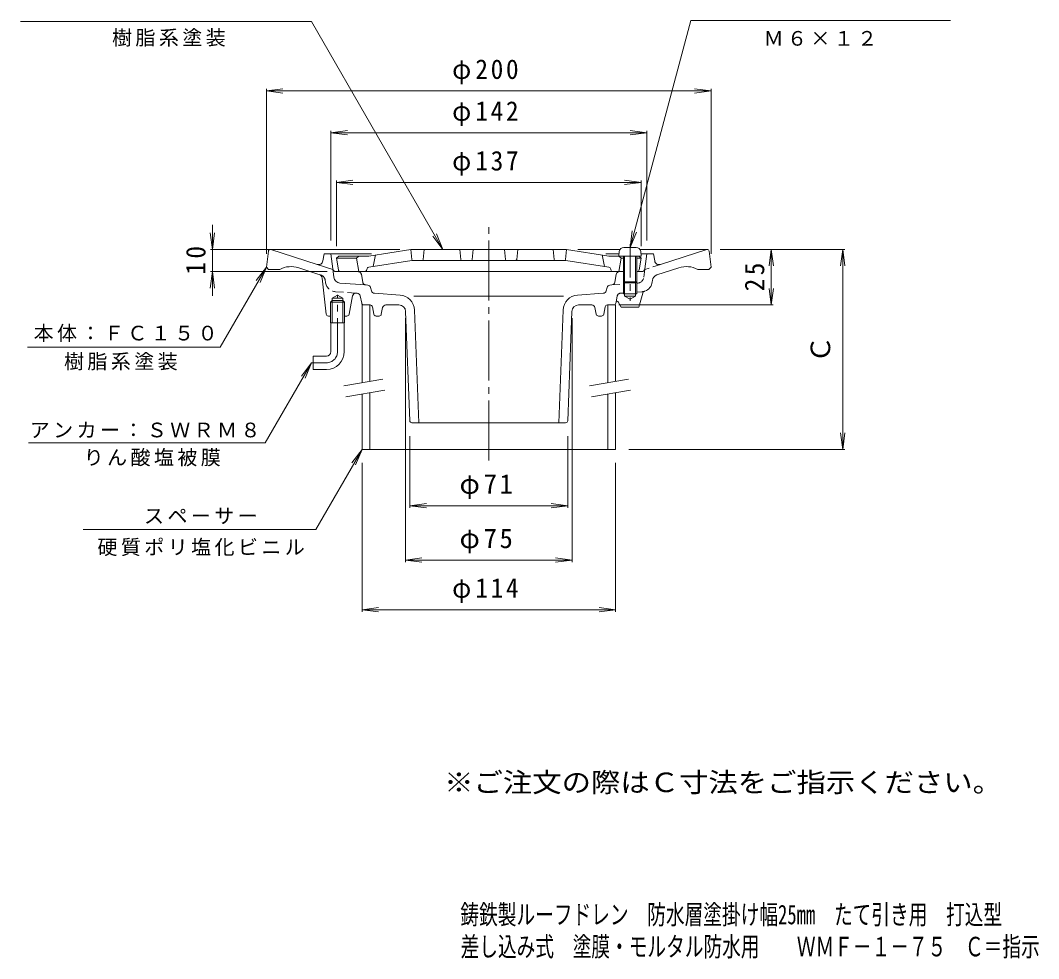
# Model space of a CAD drawing. Units: millimetres, scale not verified. Extents: x -237 to 221, y -348 to 293.
# Drawn here: x -237 to 220.8, y -347.7 to 74.3 of the extents above; entities that cross this region are included whole.
import ezdxf
from ezdxf.enums import TextEntityAlignment as Align

# ---------------------------------------------------------------- set-up
doc = ezdxf.new("R2010")
doc.units = ezdxf.units.MM
doc.header["$LTSCALE"] = 3
for name, pattern in [('CHAIN1', [8, 5, -1, 1, -1]), ('CHAIN2', [12, 9, -1, 1, -1]), ('DASHED1', [1.8, 1.2, -0.6]), ('DOUBLE_CHAIN2', [12.8, 9, -1, 0.6, -0.6, 0.6, -1])]:
    doc.linetypes.add(name, pattern=pattern)
for name, color, linetype, lineweight in [('0-0_通り芯', 3, 'Continuous', 9), ('0-2_仕上', 6, 'Continuous', 9), ('0-4_その他', 7, 'Continuous', 9), ('0-5_寸法', 7, 'Continuous', 9), ('0-8', 4, 'Continuous', 9)]:
    doc.layers.add(name, color=color, linetype=linetype, lineweight=lineweight)
doc.layers.add('F-0_F-0ﾚｲﾔ', color=2, linetype='Continuous')
doc.layers.add('F-5_F-5ﾚｲﾔ', color=2, linetype='Continuous')
doc.styles.add('ＭＳ ゴシック', font='')
doc.styles.get('ＭＳ ゴシック').set_extended_font_data('MS Gothic')

msp = doc.modelspace()

# ---------------------------------------------------------------- linework, layer by layer
at = {"layer": '0-0_通り芯', "linetype": 'CHAIN2'}
msp.add_line((-26.395, -123.688), (-26.395, -15.848), dxfattribs=at)
at = {"layer": '0-0_通り芯'}
for p, q in [((-125.504, -29.614), (-126.395, -36.738)), ((-124.512, -28.738), (-66.395, -28.738)), ((-103.569, -35.505), (-124.395, -28.738)), ((-100.395, -30.738), (-100.984, -33.962)), ((-97.395, -30.738), (-100.395, -30.738)), ((-96.574, -37.421), (-97.395, -30.738)), ((-97.395, -30.738), (-79.062, -30.738)), ((32.632, -28.738), (13.605, -28.738)), ((32.196, -30.738), (26.272, -30.738)), ((71.723, -28.738), (41.578, -28.738)), ((44.605, -30.738), (42.015, -30.738)), ((43.785, -37.421), (44.605, -30.738)), ((44.605, -30.738), (47.605, -30.738)), ((47.605, -30.738), (48.194, -33.962)), ((50.78, -35.505), (71.605, -28.738)), ((72.715, -29.614), (73.605, -36.738)), ((-103.569, -35.505), (-96.529, -37.792)), ((-126.395, -36.738), (-125.395, -37.738)), ((-125.395, -37.738), (-120.395, -37.738)), ((-103.239, -39.818), (-111.875, -37.012)), ((-102.625, -40.018), (-103.239, -39.818)), ((-96.1, -41.284), (-96.574, -37.421)), ((30.894, -39.988), (30.303, -43.477)), ((32.373, -38.738), (34.105, -38.738)), ((40.105, -38.738), (42.296, -38.738)), ((49.216, -40.219), (59.086, -37.012)), ((72.605, -37.738), (67.605, -37.738)), ((73.605, -36.738), (72.605, -37.738)), ((-99.492, -57.847), (-101.254, -41.703)), ((-81.718, -44.723), (-93.331, -43.911)), ((-81.516, -44.737), (-81.718, -44.723)), ((-81.516, -44.737), (-80.763, -44.789)), ((28.928, -44.723), (27.973, -44.789)), ((34.105, -43.273), (34.105, -48.738)), ((34.605, -43.773), (34.605, -49.738)), ((39.605, -43.773), (39.605, -49.738)), ((40.105, -43.273), (40.105, -48.738)), ((47.08, -43.407), (47.166, -42.706)), ((-96.755, -50.738), (-94.395, -49.375)), ((-92.035, -50.738), (-94.395, -49.375)), ((-89.239, -57.927), (-87.646, -49.641)), ((-86.068, -48.428), (-85.545, -48.465)), ((-83.551, -52.927), (-84.177, -49.678)), ((-79.18, -47.402), (-79.61, -45.868)), ((-66.313, -49.3), (-77.84, -48.494)), ((-60.038, -49.739), (-26.395, -49.739)), ((7.248, -49.739), (-26.395, -49.739)), ((13.523, -49.3), (24.971, -48.5)), ((26.39, -47.402), (26.82, -45.868)), ((34.105, -48.738), (40.105, -48.738)), ((34.605, -49.738), (37.105, -51.181)), ((41.105, -54.661), (42.875, -48.5)), ((-96.755, -51.738), (-97.57, -52.538)), ((-91.22, -52.538), (-97.57, -52.538)), ((-97.57, -61.738), (-97.57, -52.538)), ((-96.755, -61.738), (-96.755, -50.738)), ((-92.035, -50.738), (-96.755, -50.738)), ((-92.035, -51.738), (-96.755, -51.738)), ((-92.035, -61.738), (-92.035, -50.738)), ((-91.22, -52.538), (-92.035, -51.738)), ((-91.22, -61.738), (-91.22, -52.538)), ((-82.569, -53.738), (-79.715, -53.738)), ((-78.734, -54.542), (-78.056, -57.934)), ((-72.665, -53.738), (-66.784, -53.738)), ((19.876, -53.738), (13.994, -53.738)), ((25.945, -54.542), (25.266, -57.934)), ((29.78, -53.738), (26.925, -53.738)), ((30.761, -52.927), (30.849, -52.472)), ((31.775, -52.32), (33.105, -54.661)), ((33.105, -54.661), (41.105, -54.661)), ((-97.57, -58.738), (-98.498, -58.738)), ((-90.221, -58.738), (-91.22, -58.738)), ((-77.075, -58.738), (-75.715, -58.738)), ((-74.734, -57.934), (-74.136, -54.944)), ((-61.931, -105.776), (-63.786, -56.625)), ((-59.806, -56.019), (-57.892, -106.738)), ((7.016, -56.019), (5.103, -106.738)), ((9.142, -105.776), (10.996, -56.625)), ((21.944, -57.934), (21.346, -54.944)), ((24.286, -58.738), (22.925, -58.738)), ((-91.22, -61.738), (-97.57, -61.738)), ((-97.395, -74.738), (-97.395, -61.738)), ((-91.395, -74.738), (-91.395, -61.738)), ((-99.395, -76.738), (-105.395, -76.738)), ((-105.395, -76.738), (-105.395, -82.738)), ((-99.395, -82.738), (-105.395, -82.738)), ((-60.932, -106.738), (-26.395, -106.738)), ((8.142, -106.738), (-26.395, -106.738))]:
    msp.add_line(p, q, dxfattribs=at)
at = {"layer": '0-0_通り芯', "linetype": 'DASHED1'}
for p, q in [((50.78, -35.505), (43.739, -37.792)), ((-102.006, -40.219), (-102.625, -40.018)), ((43.31, -41.284), (43.785, -37.421)), ((-99.869, -43.407), (-99.955, -42.706)), ((28.928, -44.723), (34.105, -44.361)), ((40.105, -43.941), (40.542, -43.911)), ((-95.255, -47.786), (-86.068, -48.428)), ((30.849, -52.472), (31.387, -49.678)), ((33.279, -48.428), (32.756, -48.465)), ((34.105, -48.37), (33.279, -48.428)), ((42.466, -47.786), (40.105, -47.951)), ((42.875, -48.5), (43.105, -47.699))]:
    msp.add_line(p, q, dxfattribs=at)
at = {"layer": '0-0_通り芯', "linetype": 'DOUBLE_CHAIN2'}
for p, q in [((-85.162, -38.738), (-95.085, -38.738)), ((-83.683, -39.988), (-83.092, -43.477))]:
    msp.add_line(p, q, dxfattribs=at)
at = {"layer": '0-0_通り芯', "linetype": 'CHAIN1'}
for p, q in [((-94.395, -74.738), (-94.395, -49.183)), ((-99.395, -79.738), (-106.111, -79.738))]:
    msp.add_line(p, q, dxfattribs=at)
at = {"layer": '0-0_通り芯'}
msp.add_lwpolyline([(34.605, -49.738), (39.605, -49.738), (37.105, -51.181)], dxfattribs=at)
for centre, radius, start, end in [((-124.512, -29.738), 1, 90, 172.87573), ((71.723, -29.738), 1, 7.12427, 90), ((-115.274, -47.474), 11, 72.00008, 117.74347), ((-102.951, -33.603), 2, 252.00006, 349.64606), ((50.162, -33.603), 2, 190.35394, 287.99994), ((62.485, -47.474), 11, 62.25653, 107.99992), ((-103.243, -41.92), 2, 6.23003, 72.00018), ((32.373, -40.238), 1.5, 90, 170.38539), ((42.296, -37.238), 1.5, 270, 353.00043), ((50.143, -43.072), 3, 107.99998, 172.99959), ((-93.122, -40.918), 3, 187.00038, 266.00034), ((-81.054, -46.273), 1.5, 15.64886, 78.88803), ((28.265, -46.273), 1.5, 101.11197, 164.35114), ((28.824, -43.226), 1.5, 274, 350.38539), ((42.117, -42.798), 5, 289.78258, 352.99973), ((-86.173, -49.925), 1.5, 86.00067, 169.11671), ((-85.65, -49.961), 1.5, 10.89835, 85.99991), ((-77.735, -46.998), 1.5, 195.64886, 266), ((-66.801, -56.283), 7, 2.16112, 85.99995), ((14.011, -56.283), 7, 94.00005, 177.83888), ((24.946, -46.998), 1.5, 270.95044, 344.35114), ((44.317, -48.914), 1.5, 109.78223, 163.9705), ((-82.569, -52.738), 1, 190.899, 270), ((-79.715, -54.738), 1, 11.30934, 90), ((-72.665, -55.238), 1.5, 90, 168.69034), ((-66.784, -56.738), 3, 2.1613, 90), ((13.994, -56.738), 3, 90, 177.8387), ((19.876, -55.238), 1.5, 11.30966, 90), ((26.925, -54.738), 1, 90, 168.69066), ((29.78, -52.738), 1, 270, 349.101), ((31.34, -52.567), 0.5, 29.60809, 169.09903), ((-98.498, -57.738), 1, 186.23801, 270.25266), ((-90.221, -57.738), 1, 270, 349.11731), ((-77.075, -57.738), 1, 191.30914, 270), ((-75.715, -57.738), 1, 270, 348.69086), ((22.925, -57.738), 1, 191.30914, 270), ((24.286, -57.738), 1, 270, 348.69086), ((-99.395, -74.738), 2, 270, 0), ((-99.395, -74.738), 8, 270, 0), ((-60.932, -105.738), 1, 182.16199, 270), ((8.142, -105.738), 1, 270, 357.83801)]:
    msp.add_arc(centre, radius, start, end, dxfattribs=at)
at = {"layer": '0-0_通り芯', "linetype": 'DASHED1'}
for centre, radius, start, end in [((-102.933, -43.072), 3, 7.00041, 72.00002), ((-94.906, -42.798), 5, 187.00027, 266.00006), ((40.333, -40.918), 3, 273.99933, 352.9995), ((32.86, -49.961), 1.5, 94.00009, 169.10165), ((42.117, -42.798), 5, 273.99994, 289.78258)]:
    msp.add_arc(centre, radius, start, end, dxfattribs=at)
at = {"layer": '0-0_通り芯', "linetype": 'DOUBLE_CHAIN2'}
for centre, start, end in [((-95.085, -37.238), 186.99957, 270), ((-85.162, -40.238), 9.61461, 90), ((-81.613, -43.226), 189.61461, 266)]:
    msp.add_arc(centre, 1.5, start, end, dxfattribs=at)
at = {"layer": '0-0_通り芯', "linetype": 'CHAIN1'}
msp.add_arc((-99.395, -74.738), 5, 270, 0, dxfattribs=at)
at = {"layer": '0-2_仕上'}
for p, q in [((-93.895, -31.738), (-94.895, -32.738)), ((-80.395, -31.738), (-93.895, -31.738)), ((-80.395, -31.738), (-61.395, -28.738)), ((-78.395, -36.484), (-77.395, -31.264)), ((8.605, -28.738), (-61.395, -28.738)), ((-60.94, -33.288), (-61.395, -28.738)), ((-55.85, -33.288), (-55.395, -28.738)), ((-39.395, -28.738), (-38.94, -33.288)), ((-33.395, -28.738), (-33.85, -33.288)), ((-19.395, -28.738), (-18.94, -33.288)), ((-13.395, -28.738), (-13.85, -33.288)), ((3.06, -33.288), (2.605, -28.738)), ((8.15, -33.288), (8.605, -28.738)), ((27.605, -31.738), (8.605, -28.738)), ((25.605, -36.484), (24.605, -31.264)), ((27.605, -31.738), (34.105, -31.738)), ((40.105, -31.738), (41.105, -31.738)), ((41.105, -31.738), (42.105, -32.738)), ((-94.034, -37.903), (-94.895, -32.738)), ((-85.895, -32.738), (-94.895, -32.738)), ((-80.405, -36.802), (-61.002, -33.738)), ((8.164, -33.738), (-61.002, -33.738)), ((27.616, -36.802), (8.213, -33.738)), ((33.105, -32.738), (34.105, -32.738)), ((40.105, -32.738), (42.105, -32.738)), ((41.245, -37.903), (42.105, -32.738)), ((34.105, -38.738), (-93.048, -38.738)), ((-81.239, -37.648), (-81.272, -37.88)), ((28.45, -37.648), (28.483, -37.88)), ((40.258, -38.738), (40.105, -38.738))]:
    msp.add_line(p, q, dxfattribs=at)
at = {"layer": '0-2_仕上', "color": 4}
for p, q in [((-83.395, -53.738), (-83.395, -88.738)), ((-83.395, -53.738), (-82.569, -53.738)), ((-79.895, -53.738), (-79.895, -88.121)), ((27.105, -53.738), (27.105, -88.738)), ((30.605, -53.738), (29.78, -53.738)), ((30.605, -53.738), (30.605, -88.121)), ((-83.395, -93.815), (-83.395, -118.738)), ((-79.895, -93.198), (-79.895, -118.738)), ((27.105, -93.815), (27.105, -118.738)), ((30.605, -93.198), (30.605, -118.738)), ((-83.395, -118.738), (30.605, -118.738))]:
    msp.add_line(p, q, dxfattribs=at)
at = {"layer": '0-2_仕上', "color": 7}
for p, q in [((-74.063, -87.093), (-91.56, -90.178)), ((36.437, -87.093), (18.94, -90.178)), ((-73.195, -92.017), (-90.692, -95.102)), ((37.305, -92.017), (19.808, -95.102))]:
    msp.add_line(p, q, dxfattribs=at)
at = {"layer": '0-2_仕上'}
for points in [[(-84.895, -31.738), (-85.895, -32.738), (-84.895, -38.738)], [(32.105, -31.738), (33.105, -32.738), (32.105, -38.738)]]:
    msp.add_lwpolyline(points, dxfattribs=at)
for centre, radius, start, end in [((-60.442, -33.238), 0.5, 185.71199, 270), ((-56.347, -33.238), 0.5, 270, 354.28801), ((-38.442, -33.238), 0.5, 185.71199, 270), ((-34.347, -33.238), 0.5, 270, 354.28801), ((-18.442, -33.238), 0.5, 185.71199, 270), ((-14.347, -33.238), 0.5, 270, 354.28801), ((3.558, -33.238), 0.5, 185.71199, 270), ((7.653, -33.238), 0.5, 270, 354.28801), ((-93.048, -37.738), 1, 189.46068, 270), ((-82.262, -37.738), 1, 270, 351.87032), ((-80.249, -37.79), 1, 98.97215, 171.87018), ((27.46, -37.79), 1, 8.12982, 81.02785), ((29.473, -37.738), 1, 188.12968, 270), ((40.258, -37.738), 1, 270, 350.53932)]:
    msp.add_arc(centre, radius, start, end, dxfattribs=at)
at = {"layer": '0-4_その他'}
for p, q in [((-126.395, 42.535), (-118.959, 43.514)), ((-126.395, 43.435), (-126.395, -30.738)), ((-126.395, 42.535), (73.605, 42.535)), ((-126.395, 42.535), (-118.959, 41.556)), ((73.605, 42.535), (66.169, 43.514)), ((73.605, 42.535), (66.169, 41.556)), ((73.605, 43.435), (73.605, -30.738)), ((-97.395, 23.701), (-89.959, 24.68)), ((-97.395, 24.601), (-97.395, -24.738)), ((-97.395, 23.701), (44.605, 23.701)), ((-97.395, 23.701), (-89.959, 22.722)), ((44.605, 23.701), (37.169, 24.68)), ((44.605, 23.701), (37.169, 22.722)), ((44.605, 24.601), (44.605, -24.738)), ((-94.895, 1.361), (-87.459, 2.34)), ((-94.895, 2.261), (-94.895, -27.238)), ((-94.895, 1.361), (42.105, 1.361)), ((-94.895, 1.361), (-87.459, 0.382)), ((42.105, 1.361), (34.669, 2.34)), ((42.105, 1.361), (34.669, 0.382)), ((42.105, 2.261), (42.105, -27.238)), ((-150.644, -49.698), (-150.644, -17.666)), ((-150.644, -28.738), (-151.623, -21.302)), ((-150.644, -28.738), (-149.665, -21.302)), ((-151.544, -28.738), (-67.395, -28.738)), ((133.661, -28.738), (77.605, -28.738)), ((100.602, -28.738), (99.623, -36.174)), ((100.602, -53.738), (100.602, -28.738)), ((100.602, -28.738), (101.581, -36.174)), ((132.761, -28.738), (131.782, -36.174)), ((132.761, -118.738), (132.761, -28.738)), ((132.761, -28.738), (133.74, -36.174)), ((-150.644, -38.738), (-151.623, -46.174)), ((-151.544, -38.738), (-99.048, -38.738)), ((-150.644, -38.738), (-149.665, -46.174)), ((100.602, -53.738), (99.623, -46.302)), ((100.602, -53.738), (101.581, -46.302)), ((101.502, -53.738), (32.105, -53.738)), ((-63.895, -169.39), (-63.895, -59.738)), ((11.105, -169.39), (11.105, -59.738)), ((-61.895, -144.923), (-61.895, -112.738)), ((9.105, -144.923), (9.105, -112.738)), ((132.761, -118.738), (131.782, -111.302)), ((132.761, -118.738), (133.74, -111.302)), ((133.661, -118.738), (36.605, -118.738)), ((-83.395, -191.7), (-83.395, -124.738)), ((30.605, -191.7), (30.605, -124.738)), ((-61.895, -144.023), (-54.459, -143.044)), ((-61.895, -144.023), (9.105, -144.023)), ((-61.895, -144.023), (-54.459, -145.002)), ((9.105, -144.023), (1.67, -143.044)), ((9.105, -144.023), (1.67, -145.002)), ((-63.895, -168.49), (-56.459, -167.511)), ((-63.895, -168.49), (11.105, -168.49)), ((-63.895, -168.49), (-56.459, -169.469)), ((11.105, -168.49), (3.669, -167.511)), ((11.105, -168.49), (3.669, -169.469)), ((-83.395, -190.8), (-75.959, -189.821)), ((-83.395, -190.8), (30.605, -190.8)), ((-83.395, -190.8), (-75.959, -191.779)), ((30.605, -190.8), (23.169, -189.821)), ((30.605, -190.8), (23.169, -191.779))]:
    msp.add_line(p, q, dxfattribs=at)
at = {"layer": '0-5_寸法'}
for p, q in [((-237.019, 73.714), (-106.137, 73.714)), ((-46.986, -28.738), (-106.137, 73.714)), ((37.105, -27.873), (64.473, 74.264)), ((64.473, 74.264), (181.156, 74.264)), ((-46.986, -28.738), (-51.551, -22.788)), ((-46.986, -28.738), (-49.856, -21.809)), ((37.105, -27.873), (38.084, -20.437)), ((37.105, -27.873), (39.975, -20.944)), ((-126.395, -36.738), (-147.179, -72.738)), ((-126.395, -36.738), (-130.96, -42.688)), ((-126.395, -36.738), (-129.265, -43.667)), ((-233.781, -72.738), (-147.179, -72.738)), ((-106.111, -79.738), (-126.896, -115.738)), ((-106.111, -79.738), (-110.677, -85.688)), ((-106.111, -79.738), (-108.982, -86.667)), ((-233.363, -115.738), (-126.896, -115.738)), ((-83.395, -118.738), (-104.179, -154.738)), ((-83.395, -118.738), (-87.96, -124.688)), ((-83.395, -118.738), (-86.265, -125.667)), ((-104.179, -154.738), (-208.842, -154.738))]:
    msp.add_line(p, q, dxfattribs=at)
at = {"layer": '0-8', "linetype": 'CHAIN1'}
msp.add_line((37.105, -26.421), (37.105, -51.876), dxfattribs=at)
at = {"layer": '0-8'}
for p, q in [((32.287, -29.699), (32.105, -31.773)), ((32.105, -31.773), (42.105, -31.773)), ((34.105, -31.773), (34.105, -43.273)), ((34.279, -27.873), (39.931, -27.873)), ((34.605, -31.773), (34.605, -43.773)), ((39.605, -31.773), (39.605, -43.773)), ((40.105, -31.773), (40.105, -43.273)), ((41.924, -29.699), (42.105, -31.773)), ((34.605, -43.773), (39.605, -43.773)), ((40.105, -43.273), (39.605, -43.773))]:
    msp.add_line(p, q, dxfattribs=at)
msp.add_lwpolyline([(34.605, -43.773), (34.105, -43.273), (40.105, -43.273)], dxfattribs=at)
for centre, start, end in [((34.279, -29.873), 90, 174.99998), ((39.931, -29.873), 5.00002, 90)]:
    msp.add_arc(centre, 2, start, end, dxfattribs=at)

# ---------------------------------------------------------------- texts
at = {"layer": '0-4_その他', "color": 2, "style": 'ＭＳ ゴシック'}
msp.add_text('Ｃ', height=8.798, rotation=90, dxfattribs=at).set_placement((129.761, -79.738), align=Align.BOTTOM_LEFT)
at = {"layer": '0-4_その他', "color": 2, "char_height": 8.798, "attachment_point": 7, "style": 'ＭＳ ゴシック'}
for s, insert in [('\\T1.21;\\W0.95;φ200', (-42.895, 45.535)), ('\\T1.21;\\W0.95;φ142', (-42.895, 26.701)), ('\\T1.21;\\W0.95;φ137', (-42.895, 4.361)), ('\\T1.19;φ71', (-39.52, -141.023)), ('\\T1.19;φ75', (-39.52, -165.49)), ('\\T1.21;\\W0.95;φ114', (-42.895, -187.8))]:
    msp.add_mtext(s, dxfattribs=dict(at, insert=insert))
at = {"layer": '0-4_その他', "color": 2, "char_height": 8.798, "attachment_point": 7, "rotation": 90, "style": 'ＭＳ ゴシック'}
for s, insert in [('\\T1.27;\\W0.95;10', (-153.644, -40.113)), ('\\T1.27;\\W0.95;25', (97.602, -47.613))]:
    msp.add_mtext(s, dxfattribs=dict(at, insert=insert))
at = {"layer": '0-5_寸法', "char_height": 6.598, "attachment_point": 7, "style": 'ＭＳ ゴシック'}
for s, insert in [('\\T1.17;樹脂系塗装', (-195.787, 62.443)), ('\\T1.17;Ｍ６×１２', (97.158, 62.765)), ('\\T1.17;本体：ＦＣ１５０', (-231.049, -70.413)), ('\\T1.17;樹脂系塗装', (-217.39, -83.161)), ('\\T1.17;アンカー：ＳＷＲＭ８', (-232.826, -113.593)), ('\\T1.17;りん酸塩被膜', (-208.543, -126.341)), ('\\T1.17;スペーサー', (-181.429, -152.318)), ('\\T1.17;硬質ポリ塩化ビニル', (-202.36, -166.695))]:
    msp.add_mtext(s, dxfattribs=dict(at, insert=insert))
at = {"layer": 'F-0_F-0ﾚｲﾔ', "style": 'ＭＳ ゴシック', "width": 1.1}
msp.add_text('※ご注文の際はＣ寸法をご指示ください。', height=8.798, dxfattribs=at).set_placement((-46.444, -275.47), align=Align.BOTTOM_LEFT)
at = {"layer": 'F-5_F-5ﾚｲﾔ', "style": 'ＭＳ ゴシック', "width": 0.7}
for s, p in [('鋳鉄製ルーフドレン\u3000防水層塗掛け幅25mm\u3000たて引き用\u3000打込型', (-39.155, -334.926)), ('差し込み式\u3000塗膜・モルタル防水用\u3000\u3000ＷＭＦ－１－７５\u3000Ｃ＝指示', (-39.074, -349.345))]:
    msp.add_text(s, height=8.798, dxfattribs=at).set_placement(p, align=Align.BOTTOM_LEFT)

doc.saveas('drawing.dxf')
